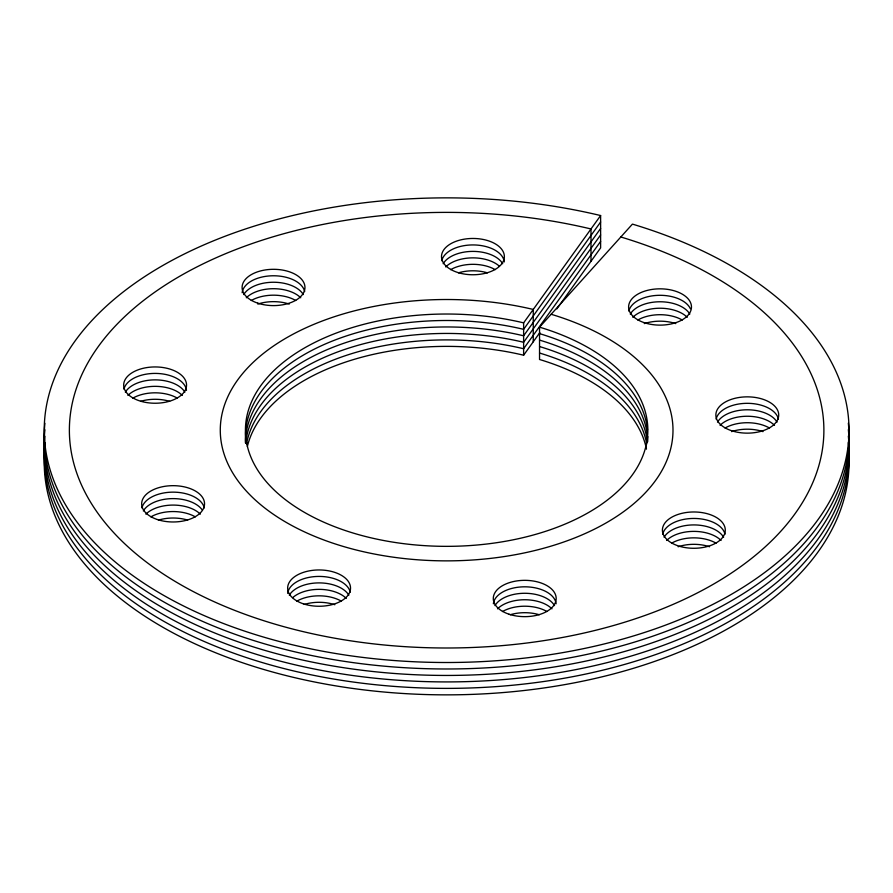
<?xml version="1.0" encoding="UTF-8"?>
<svg xmlns="http://www.w3.org/2000/svg" width="893" height="893" viewBox="0 0 893 893"><rect width="100%" height="100%" fill="white"/><g stroke="black" fill="none" stroke-linecap="round" stroke-linejoin="round"><path stroke-width="1.34" d="M600.621 215.548A402.397 232.325 0 0 0 46.313 453.8A402.397 232.325 0 0 0 672.619 622.41A402.397 232.325 0 0 0 632.434 224.11L539.539 327.151A201.204 116.157 0 0 1 559.621 526.301A201.204 116.157 0 0 1 246.468 441.99A201.204 116.157 0 0 1 523.622 322.864L600.621 215.548L600.621 247.886L556.841 308.911M600.621 222.022L523.622 329.338A201.204 116.157 0 0 0 245.742 443.162M600.621 228.485L523.622 335.801A201.204 116.157 0 0 0 245.43 442.95M600.621 234.948L523.622 342.276A201.204 116.157 0 0 0 245.776 442.749M600.621 241.423L523.622 348.739A201.204 116.157 0 0 0 246.535 443.921M247.372 446.433A201.204 116.157 0 0 1 523.622 355.213L539.841 332.609M590.999 261.303L590.999 228.965A377.248 217.803 0 0 0 71.328 452.327A377.248 217.803 0 0 0 658.498 610.399A377.248 217.803 0 0 0 620.825 236.991M539.539 327.151L539.539 359.488A201.204 116.157 0 0 1 646.487 449.146M533.255 341.796L533.255 309.458A226.353 130.679 0 0 0 221.453 443.475A226.353 130.679 0 0 0 573.752 538.312A226.353 130.679 0 0 0 551.148 314.269M523.622 322.864L523.622 355.213M644.322 323.601A31.434 18.15 0 0 1 675.755 323.601M678.133 546.75A31.434 18.15 0 0 1 709.567 546.75M731.568 431.62A31.434 18.15 0 0 1 763.002 431.62M140.592 401.337A31.434 18.15 0 0 1 169.637 401.337M510.216 614.741A31.434 18.15 0 0 1 539.26 614.741M458.41 272.845A31.434 18.15 0 0 1 487.455 272.845M304.558 604.349A31.434 18.15 0 0 1 334.808 604.728M158.586 520.072A31.434 18.15 0 0 1 187.63 520.072M257.809 304.078A31.434 18.15 0 0 1 289.243 304.078M628.862 311.077A31.434 18.15 0 0 1 657.985 295.337A31.434 18.15 0 0 1 690.401 308.755M662.684 534.226A31.434 18.15 0 0 1 693.85 518.442A31.434 18.15 0 0 1 725.016 534.226M716.119 419.096A31.434 18.15 0 0 1 747.285 403.323A31.434 18.15 0 0 1 778.45 419.096M123.948 389.192A31.434 18.15 0 0 1 156.141 373.419A31.434 18.15 0 0 1 186.481 390.375M493.371 603.78A31.434 18.15 0 0 1 524.738 586.813A31.434 18.15 0 0 1 556.116 603.78M441.767 260.711A31.434 18.15 0 0 1 473.971 244.939A31.434 18.15 0 0 1 504.299 261.895M287.713 593.387A31.434 18.15 0 0 1 318.053 576.431A31.434 18.15 0 0 1 350.257 592.204M141.942 507.927A31.434 18.15 0 0 1 173.108 492.143A31.434 18.15 0 0 1 204.274 507.927M242.159 292.748A31.434 18.15 0 0 1 272.488 275.781A31.434 18.15 0 0 1 304.692 291.553M630.268 314.09A31.434 18.15 0 0 1 660.039 301.767A31.434 18.15 0 0 1 689.809 314.09M664.079 537.24A31.434 18.15 0 0 1 693.85 524.917A31.434 18.15 0 0 1 723.62 537.24M717.514 422.11A31.434 18.15 0 0 1 747.285 409.787A31.434 18.15 0 0 1 777.055 422.11M125.344 392.194A31.434 18.15 0 0 1 155.114 379.871A31.434 18.15 0 0 1 184.884 392.194M494.968 605.599A31.434 18.15 0 0 1 524.738 593.276A31.434 18.15 0 0 1 554.52 605.599M443.162 263.714A31.434 18.15 0 0 1 472.933 251.391A31.434 18.15 0 0 1 502.703 263.714M289.31 595.207A31.434 18.15 0 0 1 319.08 582.895A31.434 18.15 0 0 1 348.85 595.207M143.338 510.93A31.434 18.15 0 0 1 172.07 498.618A31.434 18.15 0 0 1 202.153 509.814M243.756 294.567A31.434 18.15 0 0 1 273.526 282.244A31.434 18.15 0 0 1 303.296 294.567M632.813 317.305A31.434 18.15 0 0 1 687.264 317.305M666.625 540.455A31.434 18.15 0 0 1 721.075 540.455M720.059 425.325A31.434 18.15 0 0 1 774.51 425.325M127.889 395.42A31.434 18.15 0 0 1 182.339 395.42M497.513 608.825A31.434 18.15 0 0 1 551.963 608.825M445.707 266.94A31.434 18.15 0 0 1 499.31 266.136M292.714 597.629A31.434 18.15 0 0 1 346.305 598.433M145.883 514.156A31.434 18.15 0 0 1 200.333 514.156M246.301 297.782A31.434 18.15 0 0 1 300.751 297.782M637.803 320.018A31.434 18.15 0 0 1 682.263 320.018M671.625 543.167A31.434 18.15 0 0 1 716.086 543.167M725.049 428.037A31.434 18.15 0 0 1 769.509 428.037M132.878 398.133A31.434 18.15 0 0 1 177.339 398.133M502.513 611.526A31.434 18.15 0 0 1 546.974 611.526M450.708 269.641A31.434 18.15 0 0 1 495.168 269.641M296.856 601.145A31.434 18.15 0 0 1 341.316 601.145M150.872 516.868A31.434 18.15 0 0 1 195.333 516.868M251.29 300.494A31.434 18.15 0 0 1 295.75 300.494M848.35 449.023A402.397 232.325 0 0 1 446.768 694.854A402.397 232.325 0 0 1 44.896 449.179M539.539 333.625A201.204 116.157 0 0 1 647.492 429.901M647.827 436.543A201.204 116.157 0 0 1 647.626 441.89M848.35 423.148A402.397 232.325 0 0 1 446.768 668.98A402.397 232.325 0 0 1 44.896 423.304M539.539 340.088A201.204 116.157 0 0 1 647.347 435.047M848.35 429.611A402.397 232.325 0 0 1 446.768 675.443A402.397 232.325 0 0 1 44.896 429.779M539.539 346.551A201.204 116.157 0 0 1 647.347 441.51M848.35 436.085A402.397 232.325 0 0 1 446.768 681.917A402.397 232.325 0 0 1 44.896 436.242M539.539 353.025A201.204 116.157 0 0 1 646.744 444.011M848.35 442.548A402.397 232.325 0 0 1 446.768 688.38A402.397 232.325 0 0 1 44.896 442.716M644.322 322.697A31.434 18.15 0 0 0 691.472 306.98A31.434 18.15 0 0 0 644.322 291.263A31.434 18.15 0 0 0 644.322 322.697M671.625 542.966A31.434 18.15 0 0 0 724.212 534.829A31.434 18.15 0 0 0 685.712 512.593A31.434 18.15 0 0 0 671.625 542.966M731.568 430.716A31.434 18.15 0 0 0 778.718 414.999A31.434 18.15 0 0 0 731.568 399.283A31.434 18.15 0 0 0 731.568 430.716M132.878 397.921A31.434 18.15 0 0 0 185.476 389.783A31.434 18.15 0 0 0 146.977 367.559A31.434 18.15 0 0 0 132.878 397.921M509.021 614.217A31.434 18.15 0 0 0 556.183 598.5A31.434 18.15 0 0 0 509.021 582.772A31.434 18.15 0 0 0 509.021 614.217M450.708 269.44A31.434 18.15 0 0 0 503.295 261.303A31.434 18.15 0 0 0 464.795 239.078A31.434 18.15 0 0 0 450.708 269.44M303.363 603.824A31.434 18.15 0 0 0 350.525 588.107A31.434 18.15 0 0 0 303.363 572.391A31.434 18.15 0 0 0 303.363 603.824M157.391 519.547A31.434 18.15 0 0 0 204.542 503.831A31.434 18.15 0 0 0 157.391 488.103A31.434 18.15 0 0 0 157.391 519.547M257.809 303.173A31.434 18.15 0 0 0 304.959 287.457A31.434 18.15 0 0 0 257.809 271.74A31.434 18.15 0 0 0 257.809 303.173"/></g></svg>
